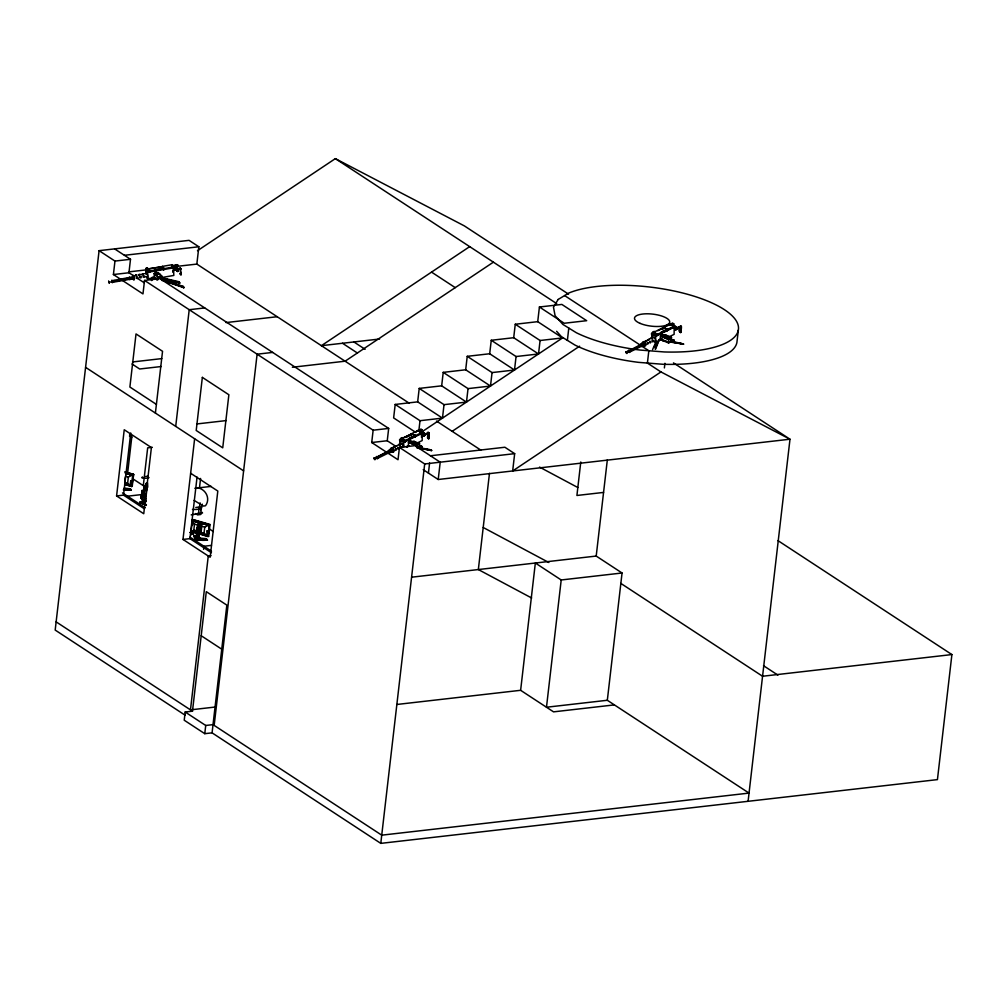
<?xml version="1.0" encoding="UTF-8"?>
<svg xmlns="http://www.w3.org/2000/svg" width="1002" height="1002" viewBox="0 0 1002 1002"><rect width="100%" height="100%" fill="white"/><g stroke="black" fill="none" stroke-linecap="round" stroke-linejoin="round"><path stroke-width="1.5" d="M191.495 534.63C190.656 532.588 197.018 533.978 191.119 534.467M200.15 524.071C198.747 524.873 201.039 524.372 199.523 523.733M415.304 435.92L414.903 436.822M111.748 281.111L111.811 280.247L112.174 280.873M129.271 278.068L129.421 277.066L129.834 278.255M133.98 279.245L133.98 278.205M134.093 278.706L133.754 276.665M143.211 275.049L142.76 274.172L141.52 274.811M146.768 268.26L146.718 270.039L146.643 268.323M155.348 271.78L155.11 270.327L155.611 272.807M155.36 273.959L155.836 273.346M155.473 272.419L155.485 271.054M155.623 271.392L155.861 272.932M156.4 274.373C156.174 274.723 155.861 273.032 155.36 273.584M155.899 274.398L155.899 273.371L155.899 274.423L156.876 274.385M156.45 274.974L156.813 274.235L156.45 275.024M155.798 274.085L156.813 274.648L156.137 274.761M409.417 438.287L415.291 435.382L403.919 441.356L403.919 442.37L399.635 440.604L399.635 439.59L411.747 433.916M399.811 445.376L399.823 440.692M400.775 440.066L400.775 438.851A1.353 0.902 63.7 0 1 401.789 438.049A1.353 0.902 63.7 0 1 402.791 439.678L402.779 440.893L403.493 439.327A1.353 0.902 63.7 0 0 402.491 437.711A1.353 0.902 63.7 0 0 401.476 438.5L401.476 439.678L399.635 440.604M403.706 446.992L403.731 442.295L422.744 433.077L422.744 432.05L418.46 430.284L411.496 433.728L411.396 434.793M402.879 438.125L411.396 433.916L415.692 435.682L404.758 441.744M404.821 441.807L405.246 441.018L404.908 441.619M405.848 440.542L401.552 438.638L400.6 439.302M407.351 447.005L407.351 445.865M408.365 445.752L408.515 442.183L416.757 445.577M409.668 440.329L408.616 439.064L409.53 439.39M411.597 443.385C410.582 442.709 410.62 442.421 412.31 443.372M411.359 438.237L408.691 439.377M408.34 442.27L416.757 445.815L419.287 443.773L413.864 442.095L414.014 441.318L419.537 443.585L419.512 447.794M415.091 436.897L415.141 435.945L415.655 436.421M422.744 432.05L415.78 435.494L415.579 436.434M416.669 447.806L416.669 445.001L419.537 443.585M416.757 445.815L416.757 445.026C410.169 440.93 411.271 444.487 412.486 442.659M418.46 430.284L418.648 431.386M421.379 432.413L421.228 429.708L417.421 431.323M424.46 432.927L420.727 434.129M422.205 433.165L422.18 440.554L416.895 443.172M423.007 433.515L422.168 433.039M424.272 434.618C430.885 430.91 429.307 432.964 424.272 434.618L422.193 434.242L424.522 435.206L428.881 432.952L424.522 434.968L422.193 434.016M428.092 437.511L429.144 437.949L427.516 437.874L427.904 432.639M428.969 433.202L428.731 438.726L427.942 438.4L428.067 432.288M428.731 438.726L428.743 432.651M660.894 332.626L660.832 333.704L655.859 336.158L651.576 334.392L651.576 333.378L670.401 324.072L674.697 325.838L674.684 326.852L663.299 332.489M651.751 337.849L651.763 334.468M652.79 333.779C654.669 328.531 654.807 336.547 652.715 332.639A1.353 0.902 63.7 0 1 653.73 331.837A1.353 0.902 63.7 0 1 654.732 333.466L654.719 334.668L655.433 333.115A1.353 0.902 63.7 0 0 654.431 331.487A1.353 0.902 63.7 0 0 653.429 332.288L653.417 333.453M653.041 341.269L655.646 342.333L655.671 336.083L674.496 326.777M655.859 336.158L655.859 335.144L674.697 325.838M656.673 335.432L657.425 334.806L656.824 335.62M657.788 334.33L654.92 333.015M657.8 330.735L663.687 327.829M658.865 339.866L655.133 348.997M659.291 339.653L655.558 349.21M662.159 336.346L665.954 335.094L671.478 337.373L671.453 341.569L668.597 342.985L660.268 339.553L660.456 335.958L668.697 339.365M663.099 331.938L660.832 333.704M661.445 338.588L661.445 340.141L666.919 341.419M661.358 332.075L667.232 329.295M662.51 327.942L662.497 328.769L663.111 328.13M662.122 336.547L662.798 336.359C661.182 336.071 662.936 336.459 663.111 337.01M669.875 337.311L662.986 334.706L665.729 336.071M663.337 328.581L663.337 327.692L667.72 329.407M663.437 328.531L663.437 327.516L667.72 329.282L667.182 330.723L667.269 329.808M665.954 335.094L665.804 335.87L671.227 337.549L671.227 338.338L668.697 339.59L660.456 335.958M667.319 329.746L666.994 330.647M668.597 342.985L668.61 338.789L671.478 337.373M670.401 324.072L670.588 325.162M673.319 326.201C677.565 318.736 655.571 329.683 673.807 323.784C670.376 323.959 675.899 322.844 670.864 324.848M674.033 327.241L676.4 326.715L674.997 327.641L673.695 326.639L676.4 326.94M673.87 325.663L672.818 326.189M676.212 328.405L680.796 326.201L676.463 328.994L674.672 327.767C677.277 329.558 678.492 325.387 680.333 327.115M676.463 328.994C680.27 328.205 680.195 325.738 680.183 326.978M680.721 331.963C675.561 332.363 683.928 317.634 680.671 332.514L679.882 331.487L680.809 331.637M680.671 332.514L680.533 326.527M197.87 538.061L199.273 538.888L198.171 537.761L197.156 538.475L197.958 539.013L200.225 538.625M145.766 486.847L145.24 487.774M197.582 538.287C193.499 520.426 201.227 533.102 200.513 528.041L197.933 527.991M145.653 486.521L144.701 487.511L145.778 486.797M143.737 493.598L144.113 490.291L143.912 491.531M149.611 271.392L148.759 271.655L174.035 266.782L173.985 267.734M161.81 267.421L161.247 266.645M163.025 268.974L163.602 269.751M163.915 269.363L163.113 269.062M393.222 448.019L393.047 447.268L391.92 448.17M405.246 441.895L405.284 440.943M410.519 434.793L411.083 434.192L410.57 435.018M652.277 333.741L652.878 332.927M657.512 334.969L656.911 335.632L657.287 334.793M176.628 268.849L176.978 268.06L177.78 269.976M176.74 269.05L177.216 268.523L175.25 268.862L174.799 268.16L172.92 268.724M177.166 269.751L177.429 271.317L177.291 269.926M142.772 496.979L143.198 493.322M143.386 491.606L143.499 490.629L142.071 490.492L141.194 498.232L144.326 502.979L141.683 497.368L141.194 498.232L142.81 497.894L143.536 491.531L141.958 491.631L141.921 490.729M409.067 403.105L196.843 264.09L198.847 246.768L189.065 240.355L99.085 250.663L55.185 630.07L185.032 715.14M396.015 446.479L387.248 440.742L388.676 428.418L160.057 278.656L144.538 280.435L142.973 293.912L113.414 274.535L114.967 261.071L99.085 250.663M134.08 276.126L128.945 272.757L130.498 259.293L114.616 248.884M116.583 495.94L124.235 429.745L151.402 447.556L143.749 513.738L116.583 495.94L123.522 495.138L144.225 508.703M124.799 481.361L125.275 477.202M124.023 489.076C122.257 487.385 139.754 489.915 124.085 488.588M123.522 495.138L130.723 432.977M127.63 473.082L131.913 435.97L129.596 434.455M125.075 471.992L133.604 474.51L131.725 486.621L127.642 483.214L128.344 477.102L133.617 474.384L132.226 486.358L124.624 484.53M129.809 488.851L130.561 490.128L129.809 488.851L123.672 488.437M130.435 483.265L132.089 483.44L130.435 483.265L130.711 480.822L132.377 480.998L130.711 480.822M126.853 484.429L131.124 485.682L132.853 474.923M131.713 483.64L131.988 481.198M131.738 483.953L132.151 480.922M146.33 505.396L140.28 502.591L146.392 504.908M146.204 500.537L140.192 502.165L146.154 501.025M141.532 496.554L141.595 496.854M141.42 497.343L144.075 502.954L141.457 498.257L142.334 490.517L142.397 492.408M141.457 498.257L142.597 490.542L141.72 498.282L141.683 497.368M143.374 484.993L147.67 447.844L152.304 447.318M143.499 490.629L143.837 493.548L144.025 490.679L143.875 491.406M143.812 491.944L144.2 487.022L146.568 482.939L147.607 483.039L147.757 487.222M143.01 502.403C143.399 499.672 143.562 504.995 143.136 501.301M143.123 502.541L143.223 501.326M146.831 489.84L146.117 496.065L145.315 495.489L145.027 497.931L145.829 498.52L145.465 501.689L143.662 497.205L144.2 487.022M143.411 502.678L143.449 501.651M143.574 502.19L145.415 502.904M146.542 483.064L146.78 488.488M145.829 498.52L145.052 498.445L145.315 495.489M145.415 497.393L145.603 498.245M145.541 496.341L145.716 497.105M155.398 413.062L162.549 351.301L136.021 333.929L129.884 387.022L156.4 404.395M175.713 426.376L189.215 309.706L204.746 307.927M190.643 473.257L217.81 491.055L210.157 557.237L182.99 539.439L194.626 438.763M211.422 552.716L189.929 538.638L197.056 477.077M208.629 536.283L204.032 533.252L193.799 530.233L191.069 531.636L192.459 519.662L209.493 524.697L208.115 536.659L199.598 534.028M191.069 531.636L196.755 533.314M192.271 525.386L192.772 520.99M192.948 519.524L210.007 524.434L208.616 536.396L191.582 531.373M192.534 525.098L192.872 522.092M193.799 530.233L194.513 524.121L192.459 519.662M199.498 487.736L200.575 478.442M198.596 538.963L198.709 538.011L206.224 538.65L207.452 540.178L195.678 539.727L196.242 538.976L193.837 535.794L196.592 535.807L198.221 537.961M200.15 502.891L199.348 507.876M195.678 539.727L196.242 538.976M200.062 538.475L200.438 538.876C211.096 538.625 207.026 541.406 198.484 539.89L195.703 539.489L193.774 536.283L196.492 535.807M196.868 530.133L201.189 531.398L201.665 527.252L197.344 525.975L196.442 534.742L197.457 538.35L196.693 534.605L197.457 528.016M197.006 533.903L198.496 534.229L197.043 533.653M197.544 531.411L197.995 527.503L200.488 528.292M197.845 538.688L197.933 537.911M198.045 538.825L198.171 537.761M197.958 540.404L198.521 539.652L207.452 540.116M198.208 538.888L198.333 537.786M198.396 538.926L198.521 537.861M199.824 528.405L198.972 535.281L199.724 539.026L198.709 535.406L199.598 528.755M202.341 504.194L200.939 509.83M198.809 538.963L198.897 538.187M198.997 538.963L199.16 538.061M199.987 538.299C199.611 540.441 208.541 539.489 206.224 538.65M204.032 533.252L204.734 527.14L209.493 524.697M203.569 549.321L203.932 546.24L211.46 545.376M212.073 732.85L226.84 605.133L206.299 591.668L192.472 711.182L185.182 712.021L184.23 720.225L204.771 733.677L212.073 732.85L380.785 843.371L937.434 779.619L951.9 654.569L777.99 540.642M207.101 530.86L208.767 531.047L207.101 530.86L206.825 533.302L208.479 533.49M208.854 527.979L209.243 524.96L208.028 535.469M208.103 533.69L208.378 531.248M208.253 533.377L208.241 532.513M208.378 532.325L208.591 531.523M190.468 709.867L208.266 555.997L211.046 555.684M204.771 733.677L205.723 725.473L185.182 712.021M214.165 725.385L257.113 354.194L272.644 352.416M748.093 801.312L789.989 439.214L438.212 479.495L440.216 462.185L414.978 445.652L399.447 447.431L398.019 459.743L371.717 442.521L373.145 430.196L144.538 280.435M417.659 401.865L419.212 388.4L444.024 404.658L442.471 418.122L417.659 401.865L395.201 404.445L393.636 417.909L415.843 432.451M418.974 429.67L420.013 420.702L395.201 404.445M380.785 843.371L424.685 463.964L399.447 447.431M428.43 473.094L429.595 462.987M443.222 372.368L468.034 388.613L466.481 402.09L441.669 385.833L443.222 372.368L465.68 369.788L490.492 386.046L492.057 372.581L467.233 356.324L465.68 369.788M491.256 340.279L516.068 356.537L514.502 370.014L489.69 353.756L491.256 340.279L513.7 337.712L538.525 353.969L540.078 340.505L515.266 324.247L513.7 337.712M489.477 473.332L478.342 569.549L531.661 598.006M430.434 455.772L504.883 447.243L514.665 453.655L512.661 470.978L660.944 371.93L789.989 439.214L673.469 362.887M420.978 432.476L562.535 337.925L537.723 321.667L539.414 307L561.871 304.433L586.684 320.69L564.226 323.258L539.414 307M614.389 704.894L553.542 711.858L520.627 690.303L535.344 563.024L561.208 579.97L622.054 572.994L607.325 700.273L749.045 793.096L381.737 835.167L213.013 724.646L205.723 725.473M567.382 340.379L568.798 328.067M561.208 579.97L546.478 707.237L607.325 700.273M580.784 461.985L576.914 495.476L603.567 492.42M622.054 572.994L596.203 556.06L607.337 459.83M664.389 367.922L664.915 363.3M738.336 330.121L736.908 342.446A93.161 31.864 6.6 0 1 662.723 364.265L638.6 362.361A93.161 31.864 6.6 0 1 574.96 345.064L561.496 336.747L556.611 331.299M376.038 457.263C377.002 454.495 379.107 460.168 376.489 458.402M376.251 457.35L390.392 449.961M394.337 447.468L395.665 446.328M396.754 446.241C396.416 445.301 395.64 446.491 398.019 445.164M409.204 439.364L409.067 438.951M409.492 441.982L410.144 442.721M409.267 442.408L410.582 442.496M409.643 440.216L410.144 440.617M410.181 442.345L409.392 442.295M409.818 440.492L410.144 441.469M410.469 442.358L409.33 442.32M409.643 440.642L410.482 441.105M628.191 351.138L642.332 343.749M646.227 341.244C648.432 339.991 643.61 340.905 646.227 341.244L647.605 340.104M648.695 340.029C649.872 338.3 646.315 340.893 648.757 339.54M660.957 332.927L661.758 333.704M661.871 333.917L661.333 333.503M662.46 336.196C660.568 336.071 662.021 335.883 661.859 336.472L668.697 338.801L671.227 337.549M662.059 334.668L661.545 333.942M663.537 337.16L662.472 336.484M663.449 336.659L662.735 336.86L663.337 336.522M109.193 282.226L121.242 280.184M112.424 282.401L112.211 280.685M132.013 278.857L131.362 279.032M133.091 276.915L133.203 276.051L133.817 277.178M133.98 278.506L133.604 279.27M155.836 274.398L155.548 273.796L156.036 274.611M156.299 274.36L156.45 274.673M179.784 268.398C182.589 268.373 177.968 268.022 180.798 269.1M179.809 273.784L180.899 273.721M196.192 539.464L193.737 535.794M199.223 523.733C198.709 521.428 197.194 525.662 199.047 523.996M427.879 432.376L428.743 432.889M672.467 323.834L673.031 323.458M198.872 523.77L198.509 523.182L198.396 524.134M674.183 326.564L674.121 334.342L668.835 336.948M193.987 531.548L194.275 531.599M667.557 330.334L666.844 330.597M174.987 267.96L176.239 268.298M422.105 446.967L420.226 445.627L422.105 446.967L419.199 446.679M419.6 448.232L431.662 450.336L417.984 448.22M661.596 339.64L664.326 340.68M662.422 340.542L665.553 340.63M672.004 339.903L674.196 340.254L671.14 340.467M669.925 341.995L683.602 344.124L670.1 341.745M199.699 528.48L197.206 528.142L200.513 528.041M111.761 280.723L133.066 276.84M145.591 487.06L144.701 487.511M126.027 472.744L125.701 473.57L127.129 473.996M125.814 473.608L126.252 472.806M126.039 473.67L126.477 472.881M126.265 473.746L126.59 472.906M126.377 473.771L126.816 472.982M126.603 473.846L127.041 473.044M126.816 473.908L127.241 473.107M127.029 473.971L127.454 473.169M127.68 473.232L127.304 473.858L131.512 475.098L131.876 474.472M127.53 473.933L127.905 473.295M127.755 473.996L128.018 473.332M127.868 474.034L128.243 473.395M128.093 474.096L128.469 473.47M128.331 474.159L128.694 473.533M128.557 474.234L128.82 473.57M128.669 474.259L129.045 473.633M128.895 474.334L129.271 473.695M129.12 474.397L129.496 473.771M129.346 474.472L129.609 473.796M129.458 474.497L129.834 473.871M129.684 474.572L130.06 473.933M129.922 474.635L130.285 474.009M130.147 474.697L130.523 474.071L130.373 474.773M130.485 474.798L130.861 474.171M130.711 474.873L131.087 474.234M130.936 474.935L131.312 474.309M131.162 474.998L131.425 474.334M131.275 475.036L131.65 474.409M193.774 520.238L193.399 520.865L200.5 523.144M193.624 520.94L194 520.301M193.862 521.002L194.112 520.339M193.975 521.04L194.35 520.401M194.2 521.103L194.576 520.476M194.426 521.165L194.801 520.539M194.651 521.24L194.914 520.577M194.764 521.265L195.139 520.639M194.989 521.341L195.365 520.702M195.215 521.403L195.59 520.777M195.453 521.466L195.816 520.84L195.678 521.541M195.791 521.579L196.167 520.94M196.016 521.641L196.392 521.002M196.242 521.704L196.617 521.078M196.467 521.779L196.73 521.115M196.58 521.804L196.956 521.178M196.805 521.879L197.181 521.24M197.043 521.942L197.407 521.316M197.269 522.004L197.532 521.341M197.381 522.042L197.757 521.416M197.657 522.305L197.983 521.478M197.77 522.343L198.208 521.541M197.995 522.405L198.434 521.616M198.221 522.48L198.546 521.641M198.333 522.505L198.772 521.716M198.559 522.581L198.997 521.779M198.797 522.643L199.235 521.842L199.022 522.706M199.135 522.743L199.573 521.942M199.36 522.806L199.799 522.017M199.586 522.881L200.024 522.08L199.811 522.944M199.924 522.981L200.362 522.18M200.15 523.044L200.588 522.255M200.387 523.119L200.826 522.318M201.051 522.38L200.726 523.219L207.902 525.148L208.278 524.509M200.838 523.244L201.164 522.418M200.951 523.282L201.389 522.48M201.177 523.345L201.615 522.556M201.402 523.42L201.84 522.618M201.627 523.482L201.953 522.656M201.74 523.52L202.179 522.718M201.978 523.583L202.417 522.781M202.204 523.645L202.642 522.856M202.429 523.72L202.755 522.881M202.542 523.745L202.98 522.956M202.767 523.821L203.206 523.019M202.993 523.883L203.431 523.082M203.206 523.946L203.631 523.144M203.419 524.008L203.844 523.207M203.694 523.908L203.957 523.244M203.807 523.933L204.183 523.307M204.032 524.008L204.408 523.37M204.258 524.071L204.633 523.445M204.496 524.146L205.21 523.608M205.059 524.309L205.435 523.683M205.285 524.372L205.999 523.846M205.848 524.547L206.224 523.908M206.086 524.61L206.8 524.084M206.65 524.772L207.026 524.146M206.875 524.848L207.251 524.209M207.101 524.91L207.477 524.284M207.326 524.973L207.589 524.309M207.439 525.01L207.815 524.384M207.677 525.086L208.04 524.447M409.805 440.567L409.78 439.891M661.583 334.129L661.696 334.33M200.726 523.633L200.2 524.91L200.688 523.583M200.939 523.658L201.164 524.96M201.69 523.883C200.901 523.307 203.281 526.739 200.162 524.86M178.882 281.712L179.596 283.165L178.882 281.712L161.635 277.704M183.166 286.372L183.767 287.712L183.166 286.372L161.522 279.22M652.565 349.598L656.297 341.181M654.231 347.005L656.097 342.797M662.623 328.105L662.836 328.518M680.746 332.451L679.882 332.188M150.826 279.633L152.467 277.078L153.331 278.017L151.703 280.585M145.29 487.222L145.09 488.237M145.39 487.811L144.714 487.749L145.515 487.661M416.356 431.612C418.072 429.457 424.122 429.194 418.911 431.298M176.515 265.016L177.955 265.217L176.302 265.505L177.554 264.816L176.728 264.628L176.953 265.492M176.527 265.254L177.229 265.467L177.717 271.179M176.966 270.164C178.481 271.68 177.316 266.444 175.55 268.348L174.599 267.309L176.076 267.058L174.599 267.309M177.792 271.129L177.479 271.241M179.897 268.974L174.962 269.313L173.008 267.196M180.41 274.435L181.099 274.636L180.373 273.709M146.292 483.578L146.718 489.477M146.004 484.229L146.467 483.44M146.016 484.555L146.48 483.753M146.029 484.818L146.492 484.066M146.041 485.143L146.505 484.342M146.054 485.406L146.517 484.655M146.067 485.732L146.53 484.93M145.966 486.17L146.542 485.244M145.979 486.446L146.555 485.569M145.991 486.759L146.568 485.832M146.004 487.085L146.58 486.145M146.016 487.348L146.593 486.509M146.029 487.661L146.605 486.734M146.041 487.987L146.618 487.06M146.054 488.275L146.63 487.373M146.179 488.425L146.643 487.673M146.192 488.738L146.655 487.936M146.204 489.051L146.668 488.262M146.217 489.327L146.68 488.575M146.229 489.64L146.693 488.851M146.705 489.164L146.242 489.865L146.004 484.104M643.86 341.958L645.213 341.294M405.334 441.844L404.72 441.544M145.766 486.609L144.977 487.611M145.04 489.114L145.528 487.46M144.751 488.788L145.791 487.548M148.997 272.131L149.561 271.955M134.656 276.013L135.232 275.475C139.341 275.274 134.306 274.41 135.846 275.462M195.59 488.224L196.73 487.661C205.623 488.525 210.871 498.508 205.523 505.734L203.544 506.098L194.087 500.411M197.895 528.918L197.795 529.219A1.829 1.541 62.6 0 1 198.646 526.977A1.829 1.541 62.6 0 1 200.751 528.242A1.829 1.541 62.6 0 1 199.886 530.409M197.469 250.725L335.344 158.629L464.389 225.913L568.56 294.162M469.675 246.63L321.392 345.677L379.595 339.014M493.385 262.161L345.101 361.196L292.359 367.246M452.152 431.336L579.619 346.191M428.643 433.152L428.067 432.751M428.731 438.024L427.892 437.548M679.882 331.487L681.097 331.624L679.669 331.399M177.68 270.452L177.617 271.63L176.853 270.139M180.961 272.531L181.061 274.686M149.561 272.143L149.198 271.241L149.774 271.705M144.363 491.093L146.843 489.715M193.561 520.339L208.729 525.223M197.294 527.866L197.995 527.503M199.561 528.542L200.262 528.179L198.709 535.406M197.131 533.828L198.371 534.304M196.956 534.479L198.847 535.344M376.765 458.377L377.629 457.701L376.602 456.774M641.468 344.838L626.563 352.529L641.706 345.465M628.705 352.165L629.569 351.489L628.542 350.55M411.158 443.197L416.757 445.339M663.549 336.973L663.199 336.672M405.81 437.561L409.755 435.782M410.281 435.519L411.584 434.868M418.924 431.06L421.379 429.845L420.439 429.457M420.151 432.426L421.93 431.887L420.878 432.401M376.063 457.714L389.527 451.063M377.303 458.515L391.081 451.702M414.014 441.318L410.519 442.596M410.883 442.972L413.864 441.531M414.014 441.782L419.287 444.086M411.609 443.185L412.348 442.959M406.411 447.218L409.129 445.877M651.576 334.392L652.703 333.829M670.852 325.086L673.319 323.871L672.517 323.533M661.358 332.213L667.532 329.332L667.72 330.297M649.309 338.914L649.96 338.939M663.299 332.013L660.644 333.152M674.96 326.877L674.083 326.827L675.999 326.539M629.243 352.291L643.021 345.49M655.646 342.333L662.422 338.989M193.123 531.574L197.532 532.788M679.907 326.577L680.458 326.965M427.942 438.4L428.593 438.212M145.641 502.966L142.547 502.49L143.624 501.939M662.785 328.844L662.923 328.168M163.238 268.812L163.476 269.788L163.564 268.874M146.179 500.775L140.217 501.927M142.509 476.939C138.827 478.643 148.697 478.555 149.035 477.603M176.602 265.417L172.419 265.618M173.346 266.144L177.592 265.242L176.602 265.167M180.059 268.549L181.149 268.786L180.21 268.574M146.956 268.899L147.094 270.828L148.083 270.653L146.204 269.851L146.33 267.772L146.793 268.711M162.023 280.472L161.836 276.139L159.381 273.471L155.373 274.172L158.078 277.717L161.623 277.091L159.18 273.659L155.636 274.611M145.979 273.922L145.703 269.3L162.374 266.732M162.349 267.572L162.349 266.407L172.119 264.716L174.035 266.782M147.332 269.075C148.697 271.617 146.906 264.941 147.332 269.075L162.362 266.595M161.485 267.622L162.474 267.547M171.755 265.943L176.878 265.079M172.031 266.131L177.078 265.242M155.698 269.889L163.94 268.323L147.607 271.379L145.703 269.3M173.947 267.221C174.448 268.824 173.684 265.806 176.076 267.058M158.065 270.127L154.546 271.116M173.947 267.459L176.089 267.296M147.57 272.331L174.373 267.684M138.689 274.874L140.28 274.36L138.439 274.673L139.303 274.861M174.285 268.812L173.546 268.937L174.573 270.064L180.373 269.05M174.799 268.16L177.028 268.085M172.544 266.92L174.974 269.551L180.135 268.173M173.534 268.699L174.561 269.826L179.884 268.736M157.089 280.159L154.308 277.141L154.145 273.521L155.648 274.849M154.396 273.483L158.166 272.832L159.418 274.197M112.049 281.111L115.067 280.585M118.086 280.059L121.117 279.533M124.135 279.007L127.154 278.481M124.273 279.658L127.292 279.132M112.237 282.364L131.926 278.944M161.836 276.139L157.828 276.84L157.953 279.721M146.117 276.89L147.845 278.781L155.999 277.366M162.299 277.441L173.822 275.437L173.496 267.822M673.657 326.765L674.922 327.003M164.215 269.438L162.349 266.407M191.194 514.865L202.542 512.986L201.978 512.26M145.453 476.526L148.384 476.125M195.791 507.475C205.61 505.822 201.978 510.181 192.472 509.417M124.398 255.297L198.847 246.768M114.967 261.071L130.498 259.293M128.594 271.905L147.206 269.763M173.584 266.745L196.843 264.09M113.414 274.535L128.945 272.757M226.014 322.581L277.203 316.72M132.527 361.96L161.773 358.603M515.266 324.247L537.723 321.667M161.209 366.532L139.666 368.999L132.001 363.976M540.078 340.505L562.535 337.925M467.233 356.324L489.69 353.756M516.068 356.537L538.525 353.969M492.057 372.581L514.502 370.014M419.212 388.4L441.669 385.833M468.034 388.613L490.492 386.046M196.655 423.971L226.189 420.589M444.024 404.658L466.481 402.09M420.013 420.702L442.471 418.122M373.145 430.196L388.676 428.418M371.717 442.521L387.248 440.742M194.864 488.262L211.209 486.396M127.542 496.19L141.082 494.637M424.685 463.964L514.665 453.655M182.99 539.439L189.929 538.638M411.86 577.165L596.203 556.06M192.008 709.692L215.192 707.036M396.992 704.456L520.627 690.303M951.9 654.569L762.56 676.25L620.852 583.414M199.536 523.883L200.175 523.432L199.298 523.457L199.36 524.635M428.605 433.315L427.804 433.227M180.172 269.162L180.874 274.773L180.485 268.549M123.547 489.615L131.062 490.128L123.484 490.103M123.509 489.853L130.586 489.89M193.636 536.095L196.53 536.295M672.956 323.471L672.029 323.608L672.805 323.934M176.878 270.665L177.868 270.039M671.115 339.954L674.196 340.254M659.491 339.34L662.397 339.615M419.174 446.166L422.255 446.466M145.328 495.99L146.117 496.065M144.288 502.077L143.812 502.929M140.255 502.829L146.355 505.146M198.659 538.237L199.573 538.4M427.967 438.187L428.869 438.55M670.25 341.244L681.798 343.385M419.763 447.731L429.858 449.597M670.037 341.494L683.602 344.124M418.097 447.719L431.662 450.336M161.435 278.18L178.682 282.176M162.011 278.255L179.784 282.689M161.986 278.781L179.596 283.165M663.337 336.559L668.697 339.127M125.087 471.867L133.617 474.384M126.001 472.556L133.103 474.647L125.789 472.681M125.212 473.082L132.339 475.186M125.425 476.238L128.344 477.102M124.711 482.35L127.642 483.214M126.565 484.555L132.239 486.233L125.125 484.267M124.636 484.404L131.738 486.496M196.342 521.203L200.688 522.43M203.469 523.307L207.815 524.534M194.513 524.121L204.734 527.14M197.331 528.079L199.736 528.68M197.369 528.743L199.649 529.419M204.659 534.893L200.563 533.703M196.693 534.605L198.972 535.281M197.457 538.35L199.849 538.951M195.741 539.239L198.008 539.915M161.322 279.683L182.965 286.848M161.836 279.696L183.967 287.236M161.81 280.222L183.767 287.712M673.582 327.09L676.212 328.168M674.133 327.792L676.463 328.756M662.986 334.706L668.522 336.985M651.576 333.378L655.859 335.144M419.951 431.925L422.982 433.215M422.092 433.227L423.057 433.628M421.629 433.302L424.272 434.392M411.496 433.728L415.78 435.632M411.045 440.93L414.014 442.02M429.708 450.098L431.499 450.837M400.399 439.227L400.9 439.364M399.635 439.59L403.919 441.356M401.476 439.678L403.48 440.542M190.305 532.212L193.173 533.465M190.28 532.45L193.148 533.715M190.255 532.701L193.486 534.116M539.552 467.095L577.828 487.523M483.214 527.49L548.833 562.51M389.264 452.203C391.369 452.879 388.926 448.946 388.776 451.414M197.544 513.287L199.861 514.69L200.964 514.327L200.826 507.701L198.722 507.989L198.872 514.615L197.77 514.978L195.453 513.575M172.883 272.344L173.233 270.728M564.602 295.565L639.764 344.801M642.357 346.504L648.833 350.75L647.405 363.062L660.944 371.93M335.344 158.629L556.724 303.644M431.536 272.106L455.234 287.637M353.894 341.958L365.116 349.31M342.496 343.26L357.463 353.067M436.484 421.065L480.772 450.073M763.511 665.691L777.903 675.123M137.938 278.656L144.363 282.865M423.207 469.675L438.212 479.495M85.583 367.333L243.611 470.852M129.421 436.008L131.738 437.523M133.141 479.006L144.526 486.458M209.531 529.056L213.326 531.536M122.482 492.884L145.24 507.789M190.017 537.122L211.51 551.2M201.202 635.731L221.743 649.183M56.137 621.866L192.472 711.182M136.047 275.337L136.56 276.214M133.329 276.051L133.717 276.878M628.429 352.19C631.36 353.869 628.392 347.982 628.016 351.351M174.611 267.559L175.55 268.348M172.256 265.856L172.119 264.716M164.253 268.624L162.211 266.57L162.261 267.484M157.953 272.87L159.205 274.235M154.145 273.521L155.398 274.886M145.741 270.352L147.657 272.431M146.104 276.615L146.968 277.554M206.199 538.888L206.976 539.928M129.834 488.613L131.062 490.128M156.713 274.786L156.788 274.636M131.5 279.132L131.888 277.429M141.157 497.318L144.326 502.979M640.779 345.427C642.821 347.945 641.568 342.459 640.716 345.189M129.458 278.982L129.859 277.855M111.936 282.025L112.299 282.652L112.374 281.261M156.813 275.062L156.6 274.385L156.663 275.036M129.308 278.944L129.859 279.721L130.01 278.543M173.258 270.277L173.384 271.642M147.945 268.724L148.083 270.653M400.274 447.694L400.362 446.391L401.451 447.117M164.04 268.549L164.165 269.551M153.945 278.343L153.895 277.178L153.331 278.017M150.3 271.054L148.396 268.974M149.285 271.329L149.323 272.243M147.607 271.379L147.845 278.781M147.144 268.436L147.194 269.638M145.365 498.858L145.465 501.689M144.138 489.176L143.724 495.051L143.649 493.335M144.025 490.679L144.037 491.832M143.486 493.134L143.662 497.205M142.447 490.78L142.484 491.681M142.071 490.492L142.109 491.393M142.196 497.418L142.234 498.332M141.307 496.278L141.295 497.067M141.044 496.253L141.044 497.042M140.242 501.676L140.23 503.079M652.026 337.925A2.355 1.553 63.7 0 1 654.018 337.223A2.355 1.553 63.7 0 1 655.446 340.066A2.355 1.553 63.7 0 1 653.692 341.269M641.631 344.074A1.578 1.04 63.7 0 1 643.096 343.323A1.578 1.04 63.7 0 1 643.798 345.677A1.578 1.04 63.7 0 1 641.969 345.214M643.071 343.035A1.578 1.04 63.7 0 1 644.411 342.559A1.578 1.04 63.7 0 1 645.363 344.463A1.578 1.04 63.7 0 1 644.198 345.264M641.781 344.137A1.365 0.902 63.7 0 1 643.059 343.486A1.365 0.902 63.7 0 1 643.66 345.527A1.365 0.902 63.7 0 1 642.082 345.126M643.234 343.147A1.365 0.902 63.7 0 1 644.812 343.147A1.365 0.902 63.7 0 1 644.699 345.114M642.683 344.287A2.355 1.553 63.7 0 1 643.91 341.669A2.355 1.553 63.7 0 1 645.914 344.938A2.355 1.553 63.7 0 1 643.322 345.327M652.49 338.275A1.703 1.127 63.7 0 1 652.816 337.724M653.705 337.649A1.703 1.127 63.7 0 1 654.331 338.112M640.416 345.164A1.365 0.902 63.7 0 1 641.393 344.037A1.365 0.902 63.7 0 1 642.357 345.966A1.365 0.902 63.7 0 1 640.879 346.091M642.946 343.335A1.703 1.127 63.7 0 1 644.311 342.396A1.703 1.127 63.7 0 1 645.438 344.638A1.703 1.127 63.7 0 1 643.873 345.189M674.008 327.316A1.829 1.215 63.7 0 1 675.749 326.827A1.829 1.215 63.7 0 1 676.575 329.37A1.829 1.215 63.7 0 1 674.697 329.42M674.359 327.216A1.478 0.977 63.7 0 1 675.836 327.266A1.478 0.977 63.7 0 1 676.3 329.232A1.478 0.977 63.7 0 1 674.822 329.182M146.104 274.022A2.355 0.676 80.1 0 1 147.043 273.646A2.355 0.676 80.1 0 1 147.62 277.078A2.355 0.676 80.1 0 1 146.568 276.853M132.765 276.865A2.355 0.676 80.1 0 1 133.579 275.725A2.355 0.676 80.1 0 1 134.293 279.245A2.355 0.676 80.1 0 1 133.228 279.17M400.074 445.226A2.355 1.553 63.7 0 1 402.215 443.535A2.355 1.553 63.7 0 1 402.992 447.38M389.69 450.286A1.578 1.04 63.7 0 1 391.056 449.472A1.578 1.04 63.7 0 1 391.945 451.702A1.578 1.04 63.7 0 1 390.266 451.752A1.365 0.902 63.7 0 0 391.795 451.576A1.365 0.902 63.7 0 0 391.03 449.647A1.365 0.902 63.7 0 0 389.841 450.361M391.131 449.247A1.578 1.04 63.7 0 1 392.471 448.771A1.578 1.04 63.7 0 1 393.423 450.675A1.578 1.04 63.7 0 1 392.258 451.476M391.294 449.359A1.365 0.902 63.7 0 1 392.433 448.959A1.365 0.902 63.7 0 1 393.26 450.599A1.365 0.902 63.7 0 1 392.258 451.288M390.517 449.359A2.355 1.553 63.7 0 1 392.571 448.132A2.355 1.553 63.7 0 1 393.899 451.476A2.355 1.553 63.7 0 1 391.381 451.539M400.55 444.487A1.703 1.127 63.7 0 1 402.979 445.489M388.475 451.376A1.365 0.902 63.7 0 1 389.452 450.249A1.365 0.902 63.7 0 1 390.417 452.178A1.365 0.902 63.7 0 1 388.939 452.315M400.888 444.412A1.365 0.902 63.7 0 1 402.741 445.464M391.005 449.56A1.703 1.127 63.7 0 1 392.371 448.608A1.703 1.127 63.7 0 1 393.498 450.85A1.703 1.127 63.7 0 1 391.932 451.414M421.366 435.594A1.829 1.215 63.7 0 1 421.429 437.26M422.393 432.927A1.829 1.215 63.7 0 1 424.623 434.254A1.829 1.215 63.7 0 1 423.445 436.095M422.418 433.428A1.478 0.977 63.7 0 1 424.309 434.117A1.478 0.977 63.7 0 1 423.433 435.77M108.679 281.249L109.331 283.165L108.679 281.249M202.354 377.378L196.204 430.472L222.732 447.844L228.869 394.75L202.354 377.378M373.959 458.039C374.735 462.561 377.002 456.411 373.959 458.039M401.088 438.751C401.702 442.308 403.48 437.486 401.088 438.751M401.789 438.413C402.353 441.945 404.244 437.173 401.789 438.413M625.899 351.827C626.676 356.349 628.943 350.199 625.899 351.827M653.742 332.188C654.344 335.745 656.122 330.923 653.742 332.188M398.608 444.5L399.861 444.7L398.608 444.5M650.548 338.288L651.801 338.488L650.548 338.288M420.088 429.833L421.892 429.896L420.088 429.833M421.516 429.445L420.464 429.52L421.516 429.445M652.302 340.179L652.465 341.845L653.329 340.329L652.302 340.179M395.489 448.796L395.715 450.437L396.642 448.896L395.489 448.796M647.43 342.584L647.655 344.225L648.582 342.684L647.43 342.584M397.969 447.568L398.145 449.234L399.034 447.706L397.969 447.568M649.91 341.356L650.085 343.022L651.037 342.058L649.91 341.356M143.399 275.75L143.111 277.028L144.263 277.354L144.714 276.151L143.399 275.75M558.139 299.473L553.467 307.201L555.095 315.718L562.911 324.435L576.388 332.752A93.161 31.864 6.6 0 0 640.027 350.049L664.151 351.952A93.161 31.864 6.6 0 0 722.805 308.654A93.161 31.864 6.6 0 0 568.785 293.047L558.139 299.473M136.573 276.94L136.197 278.23L137.537 278.531L138.038 277.316L136.573 276.94M140.055 276.339L139.679 277.629L140.881 277.942L141.407 276.727L140.055 276.339M144 273.709L142.271 274.009L144 273.709M394.024 446.767L393.548 447.343L394.926 447.142L394.024 446.767M640.103 323.383A17.723 6.062 6.6 0 0 669.286 323.258A17.723 6.062 6.6 0 0 646.954 313.789A17.723 6.062 6.6 0 0 640.103 323.383"/></g></svg>
